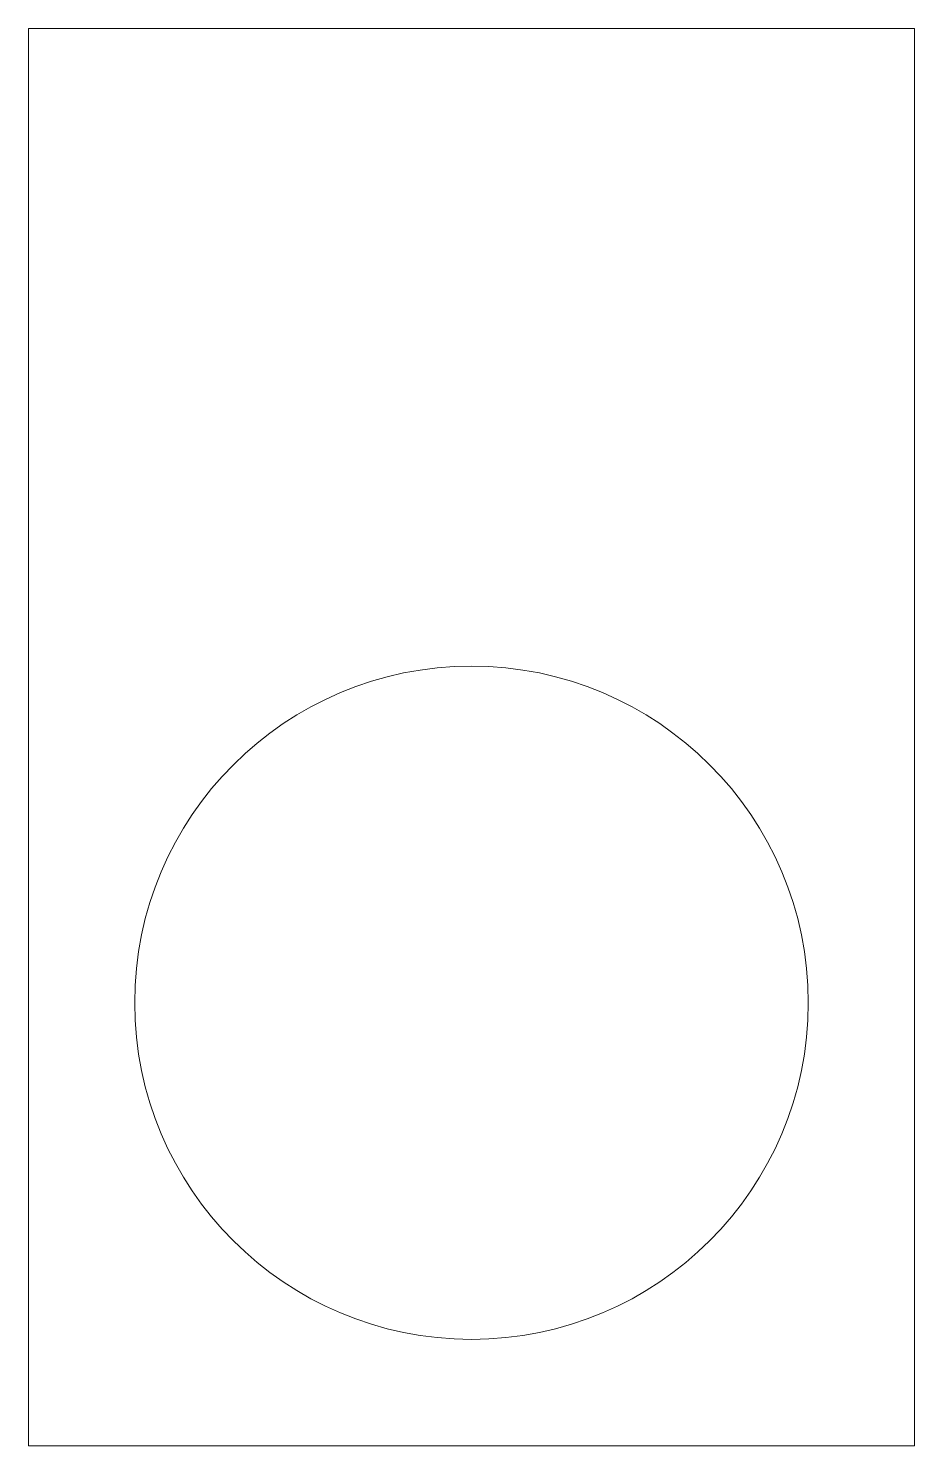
# Model space of a CAD drawing. Header units: millimetres. Extents: x -229.6 to -204.6, y -291 to -251.
import ezdxf

# ---------------------------------------------------------------- set-up
doc = ezdxf.new("R2010")
doc.units = ezdxf.units.MM

msp = doc.modelspace()

# ---------------------------------------------------------------- linework, layer by layer
at = {"color": 7, "linetype": 'Continuous', "lineweight": 15}
for p, q in [((-229.645, -250.984), (-204.645, -250.984)), ((-229.645, -290.984), (-229.645, -250.984)), ((-204.645, -250.984), (-204.645, -290.984)), ((-204.645, -290.984), (-229.645, -290.984))]:
    msp.add_line(p, q, dxfattribs=at)
msp.add_circle((-217.145, -278.484), 9.5, dxfattribs=at)

doc.saveas('drawing.dxf')
